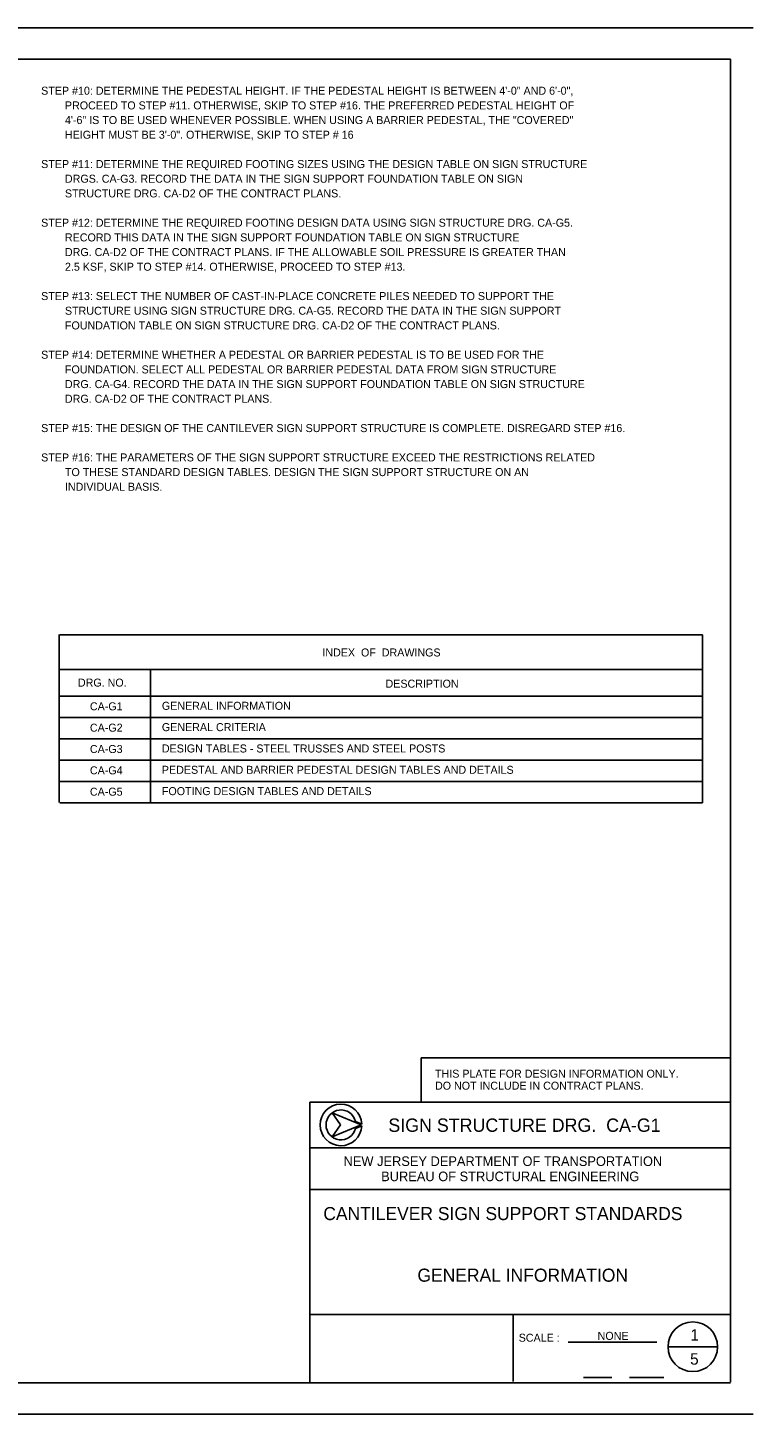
# Model space of a CAD drawing. Extents: x -3 to 26050223, y 0 to 12035012.
# Drawn here: x 46.21 to 68.89, y 0 to 43.33 of the extents above; entities that cross this region are included whole.
import ezdxf

# ---------------------------------------------------------------- set-up
doc = ezdxf.new("R2010")
doc.units = 0
for name, color, linetype in [('1', 7, 'Continuous'), ('2', 7, 'Continuous'), ('39', 7, 'Continuous'), ('51', 7, 'Continuous')]:
    doc.layers.add(name, color=color, linetype=linetype)

msp = doc.modelspace()

# ---------------------------------------------------------------- linework, layer by layer
at = {"layer": '1'}
for p, q in [((68.892, 43.325), (0, 43.325)), ((68.183, 42.342), (3.6, 42.342)), ((68.183, 1.017), (68.183, 42.342)), ((47.192, 19.114), (47.192, 24.364)), ((67.303, 24.354), (47.212, 24.354)), ((67.303, 19.104), (67.303, 24.354)), ((67.303, 23.271), (47.212, 23.271)), ((50.045, 19.104), (50.045, 23.271)), ((67.303, 22.437), (47.212, 22.437)), ((67.303, 21.771), (47.212, 21.771)), ((67.303, 21.104), (47.212, 21.104)), ((67.303, 20.437), (47.212, 20.437)), ((67.303, 19.771), (47.212, 19.771)), ((67.303, 19.104), (47.212, 19.104)), ((56.633, 9.042), (55.725, 9.417)), ((55.725, 9.417), (56.633, 9.042)), ((56.633, 9.042), (55.725, 9.417)), ((55.725, 9.417), (55.992, 9.042)), ((56.633, 9.042), (55.725, 9.417)), ((55.725, 9.417), (55.992, 9.042)), ((56.458, 9.15), (56.45, 9.15)), ((56.65, 9.067), (56.458, 9.15)), ((55.992, 9.042), (55.725, 8.667)), ((55.725, 8.667), (56.633, 9.042)), ((55.992, 9.042), (55.725, 8.667)), ((55.725, 8.667), (56.633, 9.042)), ((56.458, 8.933), (56.65, 9.017)), ((3.6, 0.983), (68.183, 0.983)), ((63.583, 1.15), (64.467, 1.15)), ((65.025, 1.15), (66.092, 1.15)), ((68.892, 0), (0, 0))]:
    msp.add_line(p, q, dxfattribs=at)
for radius, start, end in [(0.65, 2.2139, 357.7861), (0.467, 13.6941, 346.3059)]:
    msp.add_arc((56.001, 9.042), radius, start, end, dxfattribs=at)
at = {"layer": '39'}
for p, q in [((58.508, 11.142), (68.183, 11.142)), ((58.508, 9.75), (58.508, 11.142)), ((55.033, 1), (55.033, 9.75)), ((55.033, 9.75), (68.183, 9.75)), ((68.183, 9.75), (68.183, 1)), ((56.633, 9.042), (55.725, 9.417)), ((55.725, 9.417), (55.992, 9.042)), ((55.992, 9.042), (55.725, 8.667)), ((55.725, 8.667), (56.633, 9.042)), ((55.033, 8.325), (68.183, 8.325)), ((55.033, 7.025), (68.183, 7.025)), ((55.033, 3.117), (68.183, 3.117)), ((61.383, 3.117), (68.183, 3.117)), ((61.383, 1.025), (61.383, 3.117)), ((61.383, 1.025), (61.383, 3.117)), ((63.108, 2.25), (65.875, 2.25)), ((67.775, 2.108), (66.225, 2.108))]:
    msp.add_line(p, q, dxfattribs=at)
msp.add_circle((67.001, 2.109), 0.775, dxfattribs=at)

# ---------------------------------------------------------------- texts
at = {"layer": '2'}
for s, height, p in [('STEP #10: DETERMINE THE PEDESTAL HEIGHT. IF THE PEDESTAL HEIGHT IS BETWEEN 4\'-0" AND 6\'-0",', 0.25, (46.629, 41.232)), ('        PROCEED TO STEP #11. OTHERWISE, SKIP TO STEP #16. THE PREFERRED PEDESTAL HEIGHT OF', 0.25, (46.629, 40.773)), ('        4\'-6" IS TO BE USED WHENEVER POSSIBLE. WHEN USING A BARRIER PEDESTAL, THE "COVERED"', 0.25, (46.629, 40.315)), ('        HEIGHT MUST BE 3\'-0". OTHERWISE, SKIP TO STEP # 16', 0.25, (46.629, 39.857)), ('STEP #11: DETERMINE THE REQUIRED FOOTING SIZES USING THE DESIGN TABLE ON SIGN STRUCTURE', 0.25, (46.629, 38.94)), ('        DRGS. CA-G3. RECORD THE DATA IN THE SIGN SUPPORT FOUNDATION TABLE ON SIGN', 0.25, (46.629, 38.482)), ('        STRUCTURE DRG. CA-D2 OF THE CONTRACT PLANS.', 0.25, (46.629, 38.023)), ('STEP #12: DETERMINE THE REQUIRED FOOTING DESIGN DATA USING SIGN STRUCTURE DRG. CA-G5. ', 0.25, (46.629, 37.107)), ('        RECORD THIS DATA IN THE SIGN SUPPORT FOUNDATION TABLE ON SIGN STRUCTURE ', 0.25, (46.629, 36.648)), ('        DRG. CA-D2 OF THE CONTRACT PLANS. IF THE ALLOWABLE SOIL PRESSURE IS GREATER THAN ', 0.25, (46.629, 36.19)), ('        2.5 KSF, SKIP TO STEP #14. OTHERWISE, PROCEED TO STEP #13.', 0.25, (46.629, 35.732)), ('STEP #13: SELECT THE NUMBER OF CAST-IN-PLACE CONCRETE PILES NEEDED TO SUPPORT THE ', 0.25, (46.629, 34.815)), ('        STRUCTURE USING SIGN STRUCTURE DRG. CA-G5. RECORD THE DATA IN THE SIGN SUPPORT ', 0.25, (46.629, 34.357)), ('        FOUNDATION TABLE ON SIGN STRUCTURE DRG. CA-D2 OF THE CONTRACT PLANS.', 0.25, (46.629, 33.898)), ('STEP #14: DETERMINE WHETHER A PEDESTAL OR BARRIER PEDESTAL IS TO BE USED FOR THE ', 0.25, (46.629, 32.982)), ('        FOUNDATION. SELECT ALL PEDESTAL OR BARRIER PEDESTAL DATA FROM SIGN STRUCTURE ', 0.25, (46.629, 32.523)), ('        DRG. CA-G4. RECORD THE DATA IN THE SIGN SUPPORT FOUNDATION TABLE ON SIGN STRUCTURE ', 0.25, (46.629, 32.065)), ('        DRG. CA-D2 OF THE CONTRACT PLANS.', 0.25, (46.629, 31.607)), ('STEP #15: THE DESIGN OF THE CANTILEVER SIGN SUPPORT STRUCTURE IS COMPLETE. DISREGARD STEP #16.', 0.25, (46.629, 30.69)), ('STEP #16: THE PARAMETERS OF THE SIGN SUPPORT STRUCTURE EXCEED THE RESTRICTIONS RELATED', 0.25, (46.629, 29.773)), ('        TO THESE STANDARD DESIGN TABLES. DESIGN THE SIGN SUPPORT STRUCTURE ON AN ', 0.25, (46.629, 29.315)), ('        INDIVIDUAL BASIS.', 0.25, (46.629, 28.857)), ('INDEX  OF  DRAWINGS', 0.25, (55.42, 23.679)), ('DRG. NO.', 0.25, (47.778, 22.737)), ('DESCRIPTION', 0.25, (57.395, 22.704)), ('CA-G1', 0.25, (48.153, 21.996)), ('GENERAL INFORMATION', 0.25, (50.403, 22.012)), ('CA-G2', 0.25, (48.153, 21.329)), ('GENERAL CRITERIA', 0.25, (50.403, 21.346)), ('CA-G3', 0.25, (48.153, 20.662)), ('DESIGN TABLES - STEEL TRUSSES AND STEEL POSTS', 0.25, (50.403, 20.679)), ('CA-G4', 0.25, (48.153, 19.996)), ('PEDESTAL AND BARRIER PEDESTAL DESIGN TABLES AND DETAILS', 0.25, (50.403, 20.012)), ('CA-G5', 0.25, (48.153, 19.329)), ('FOOTING DESIGN TABLES AND DETAILS', 0.25, (50.403, 19.346)), ('THIS PLATE FOR DESIGN INFORMATION ONLY.', 0.25, (58.942, 10.517)), ('DO NOT INCLUDE IN CONTRACT PLANS.', 0.25, (58.942, 10.142)), ('CANTILEVER SIGN SUPPORT STANDARDS', 0.40835, (55.45, 6.067)), ('GENERAL INFORMATION', 0.40835, (58.392, 4.142))]:
    msp.add_text(s, height=height, dxfattribs=at).set_placement(p)
at = {"layer": '39'}
for s, height, p in [('SIGN STRUCTURE DRG.  CA-G1', 0.41665, (57.483, 8.825)), ('NEW JERSEY DEPARTMENT OF TRANSPORTATION', 0.29995, (56.083, 7.758)), ('BUREAU OF STRUCTURAL ENGINEERING', 0.3, (57.258, 7.283)), ('SCALE :', 0.25, (61.558, 2.267)), ('SCALE :', 0.25, (61.558, 2.267)), ('SCALE :', 0.25, (61.558, 2.267)), ('NONE', 0.25, (64.025, 2.325))]:
    msp.add_text(s, height=height, dxfattribs=at).set_placement(p)
at = {"layer": '51'}
for s, p in [('1', (66.925, 2.3)), ('5', (66.917, 1.55))]:
    msp.add_text(s, height=0.358, dxfattribs=at).set_placement(p)

doc.saveas('drawing.dxf')
